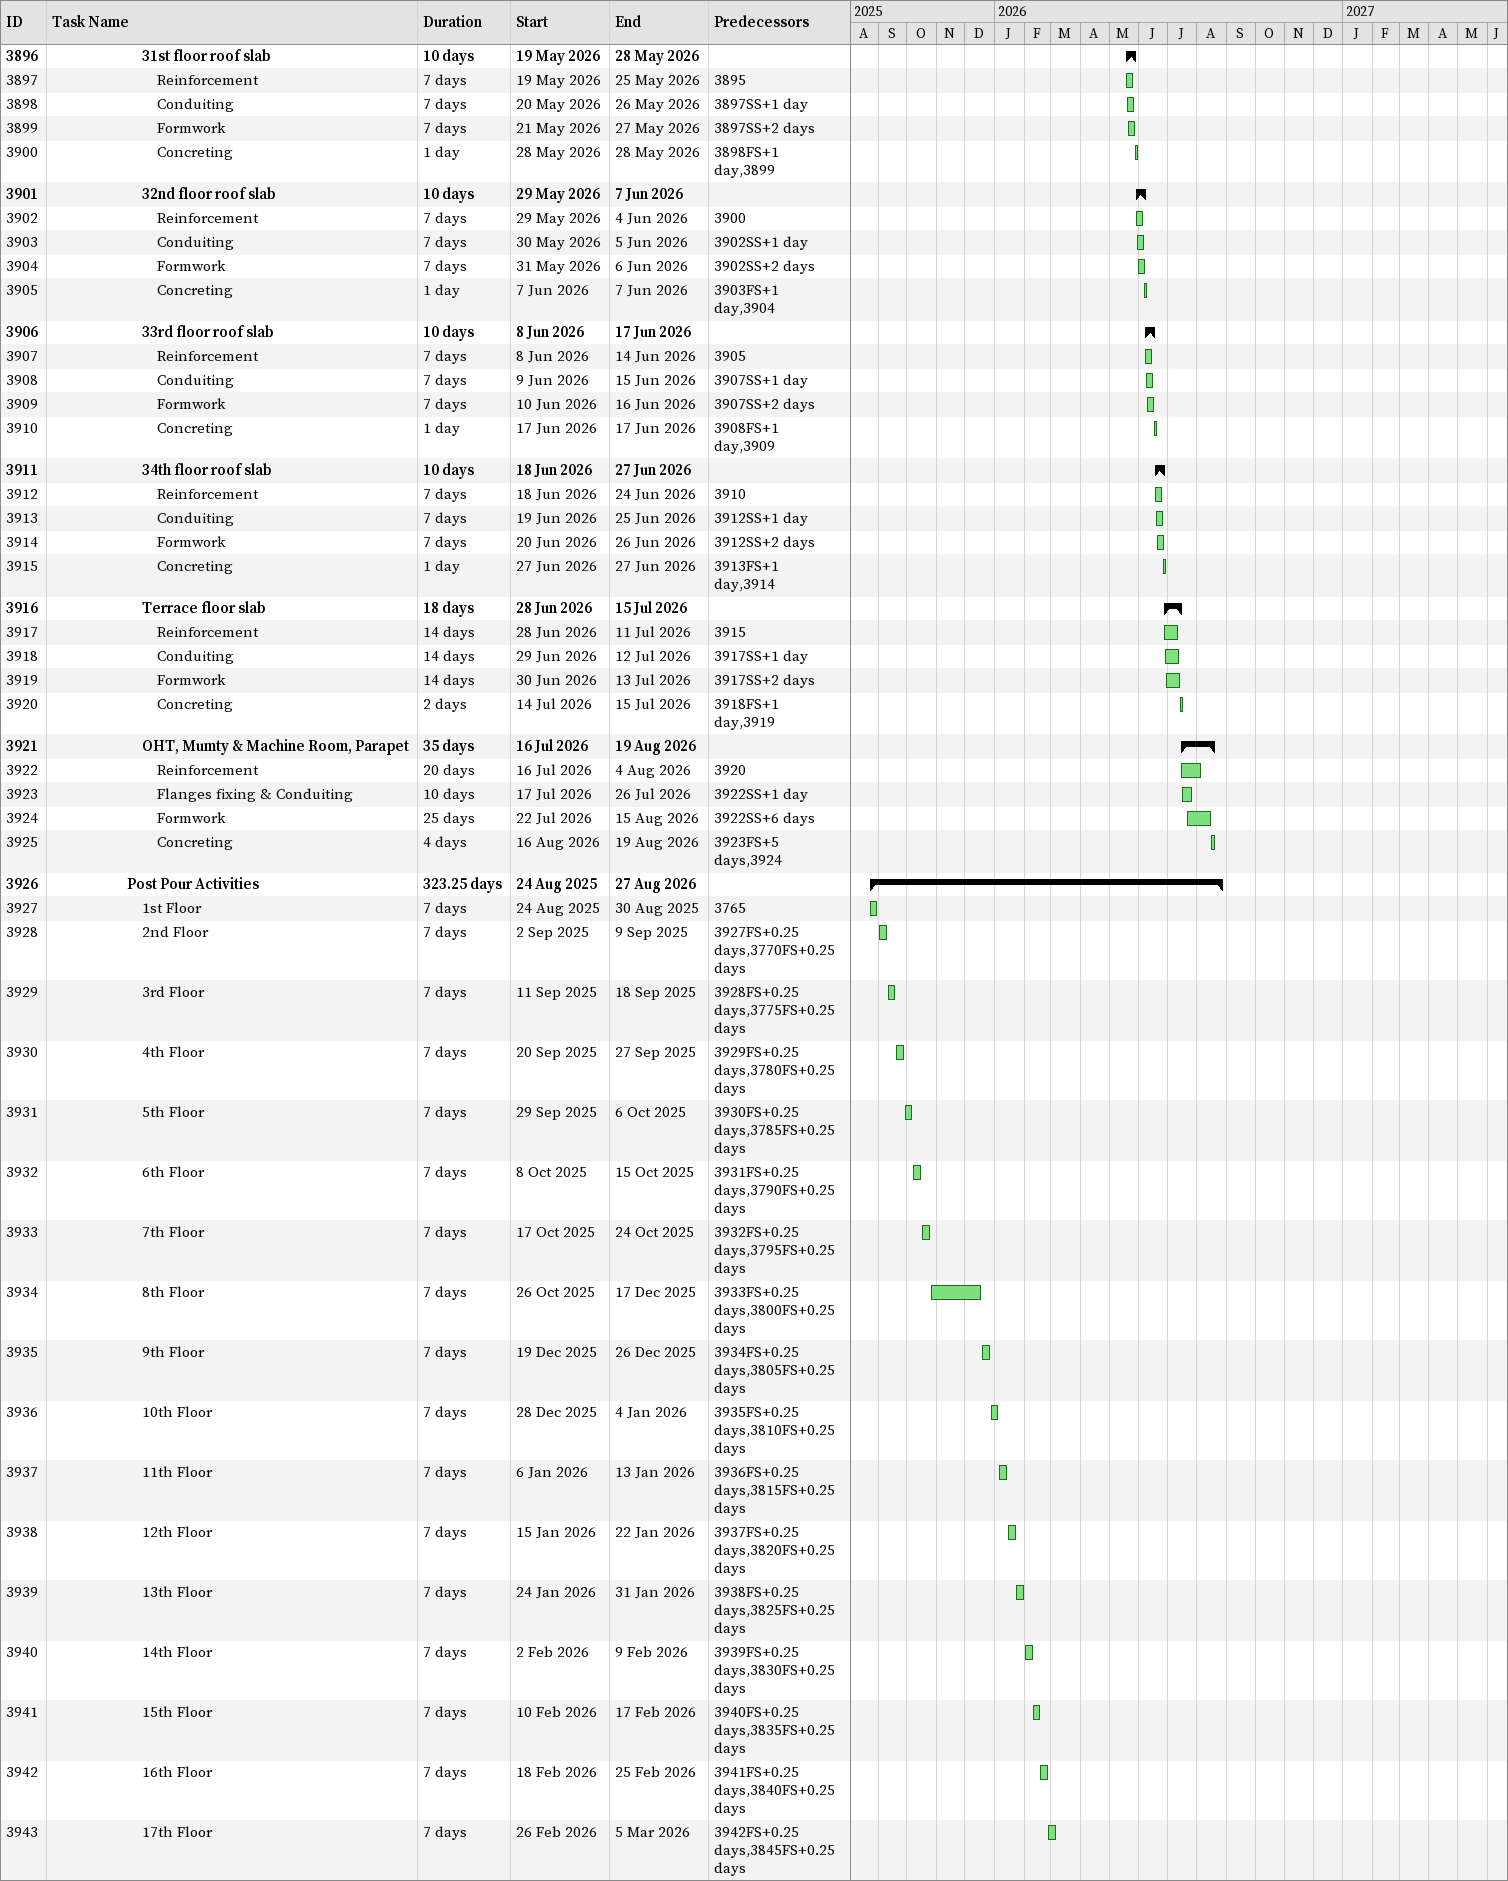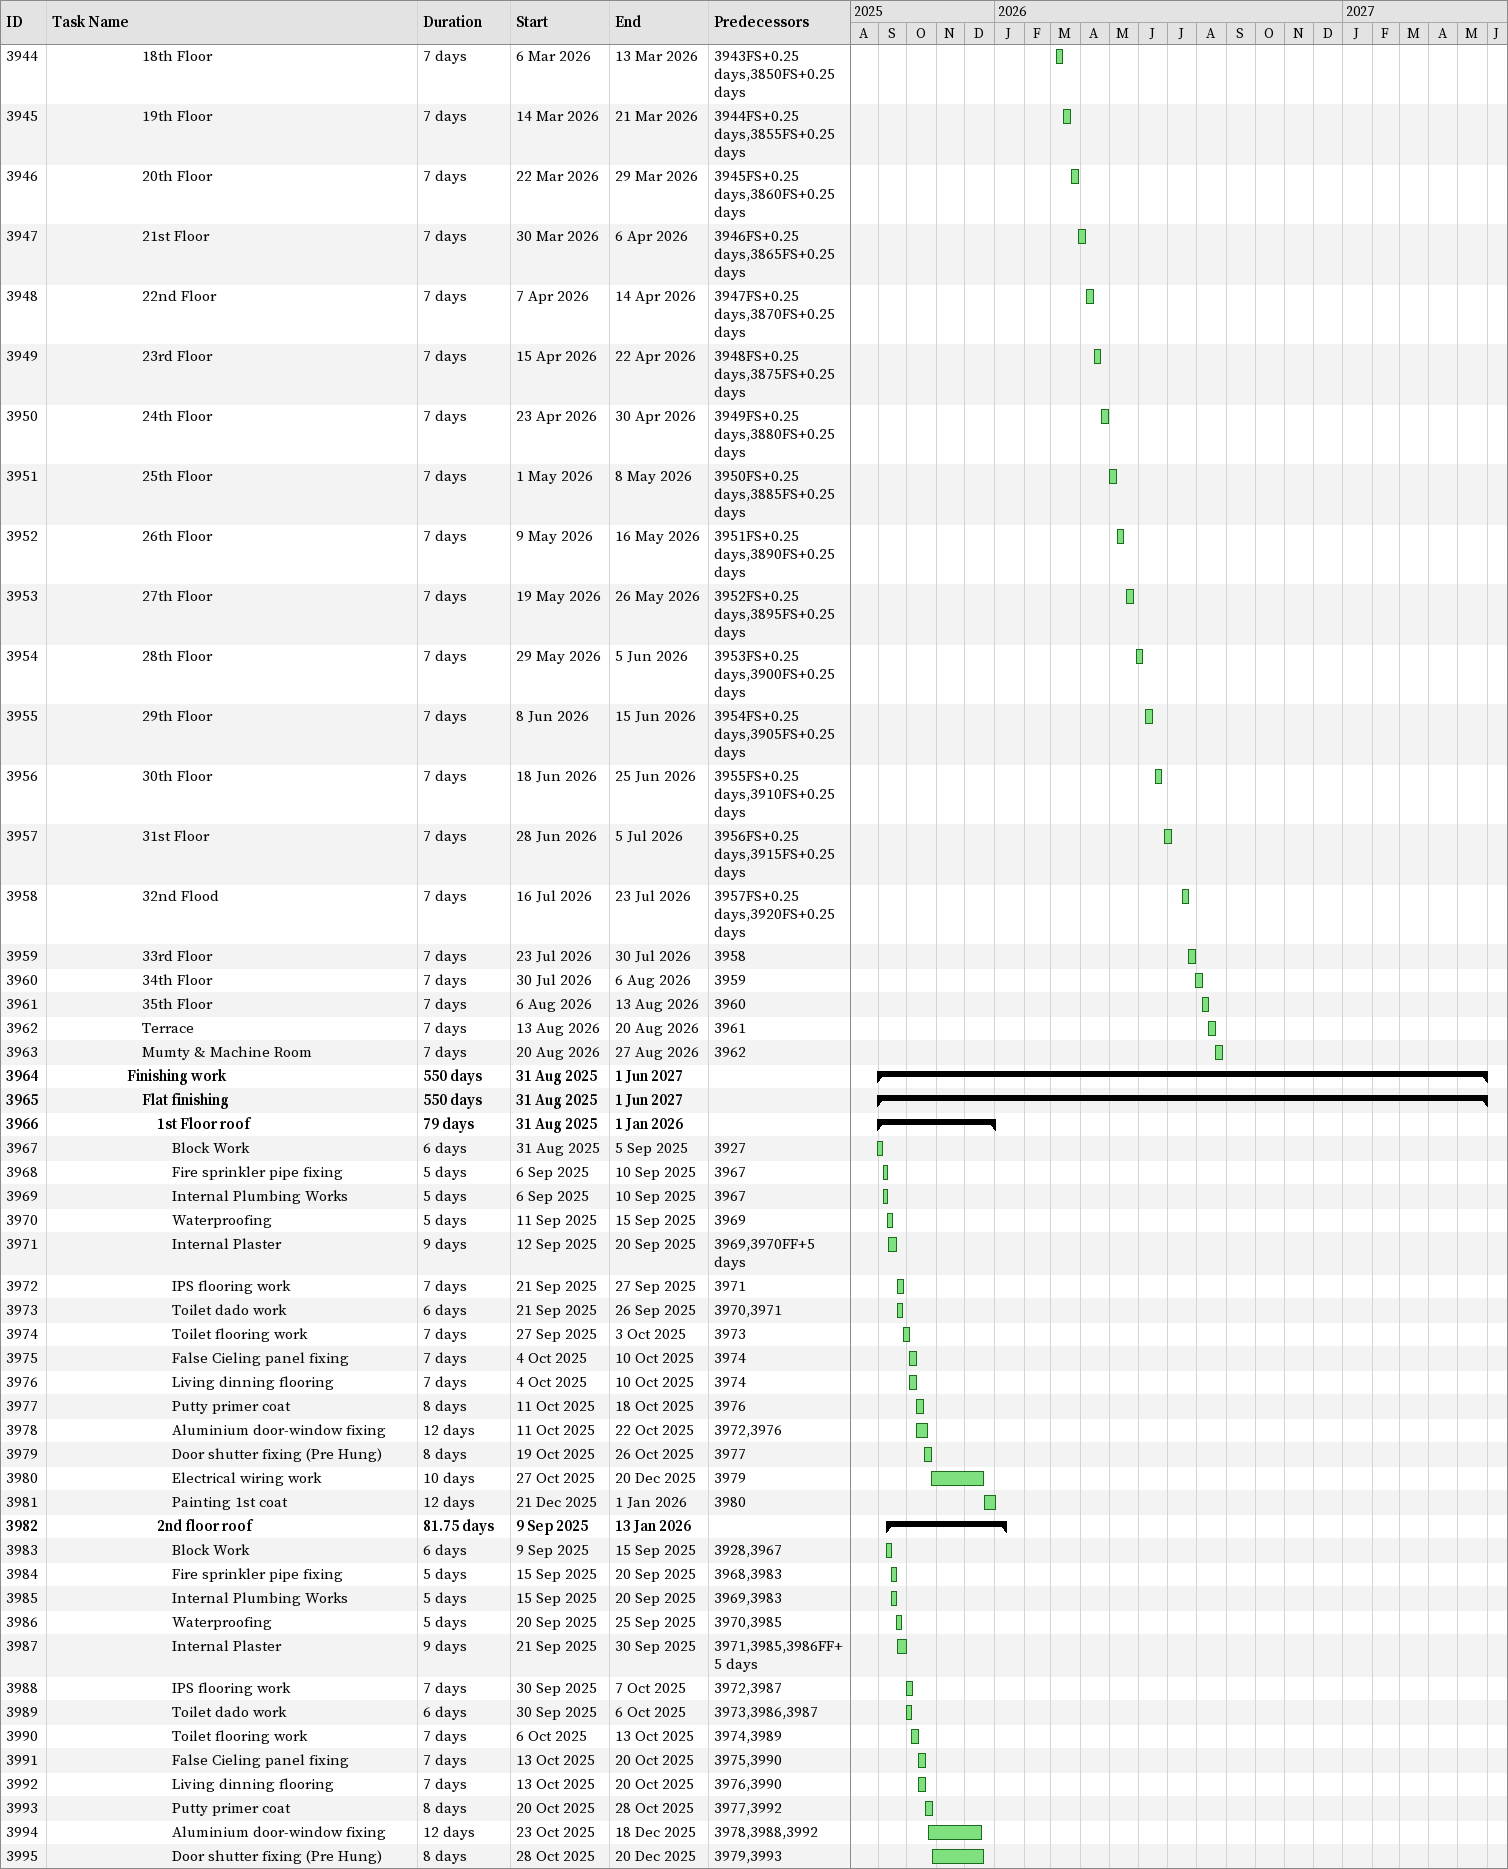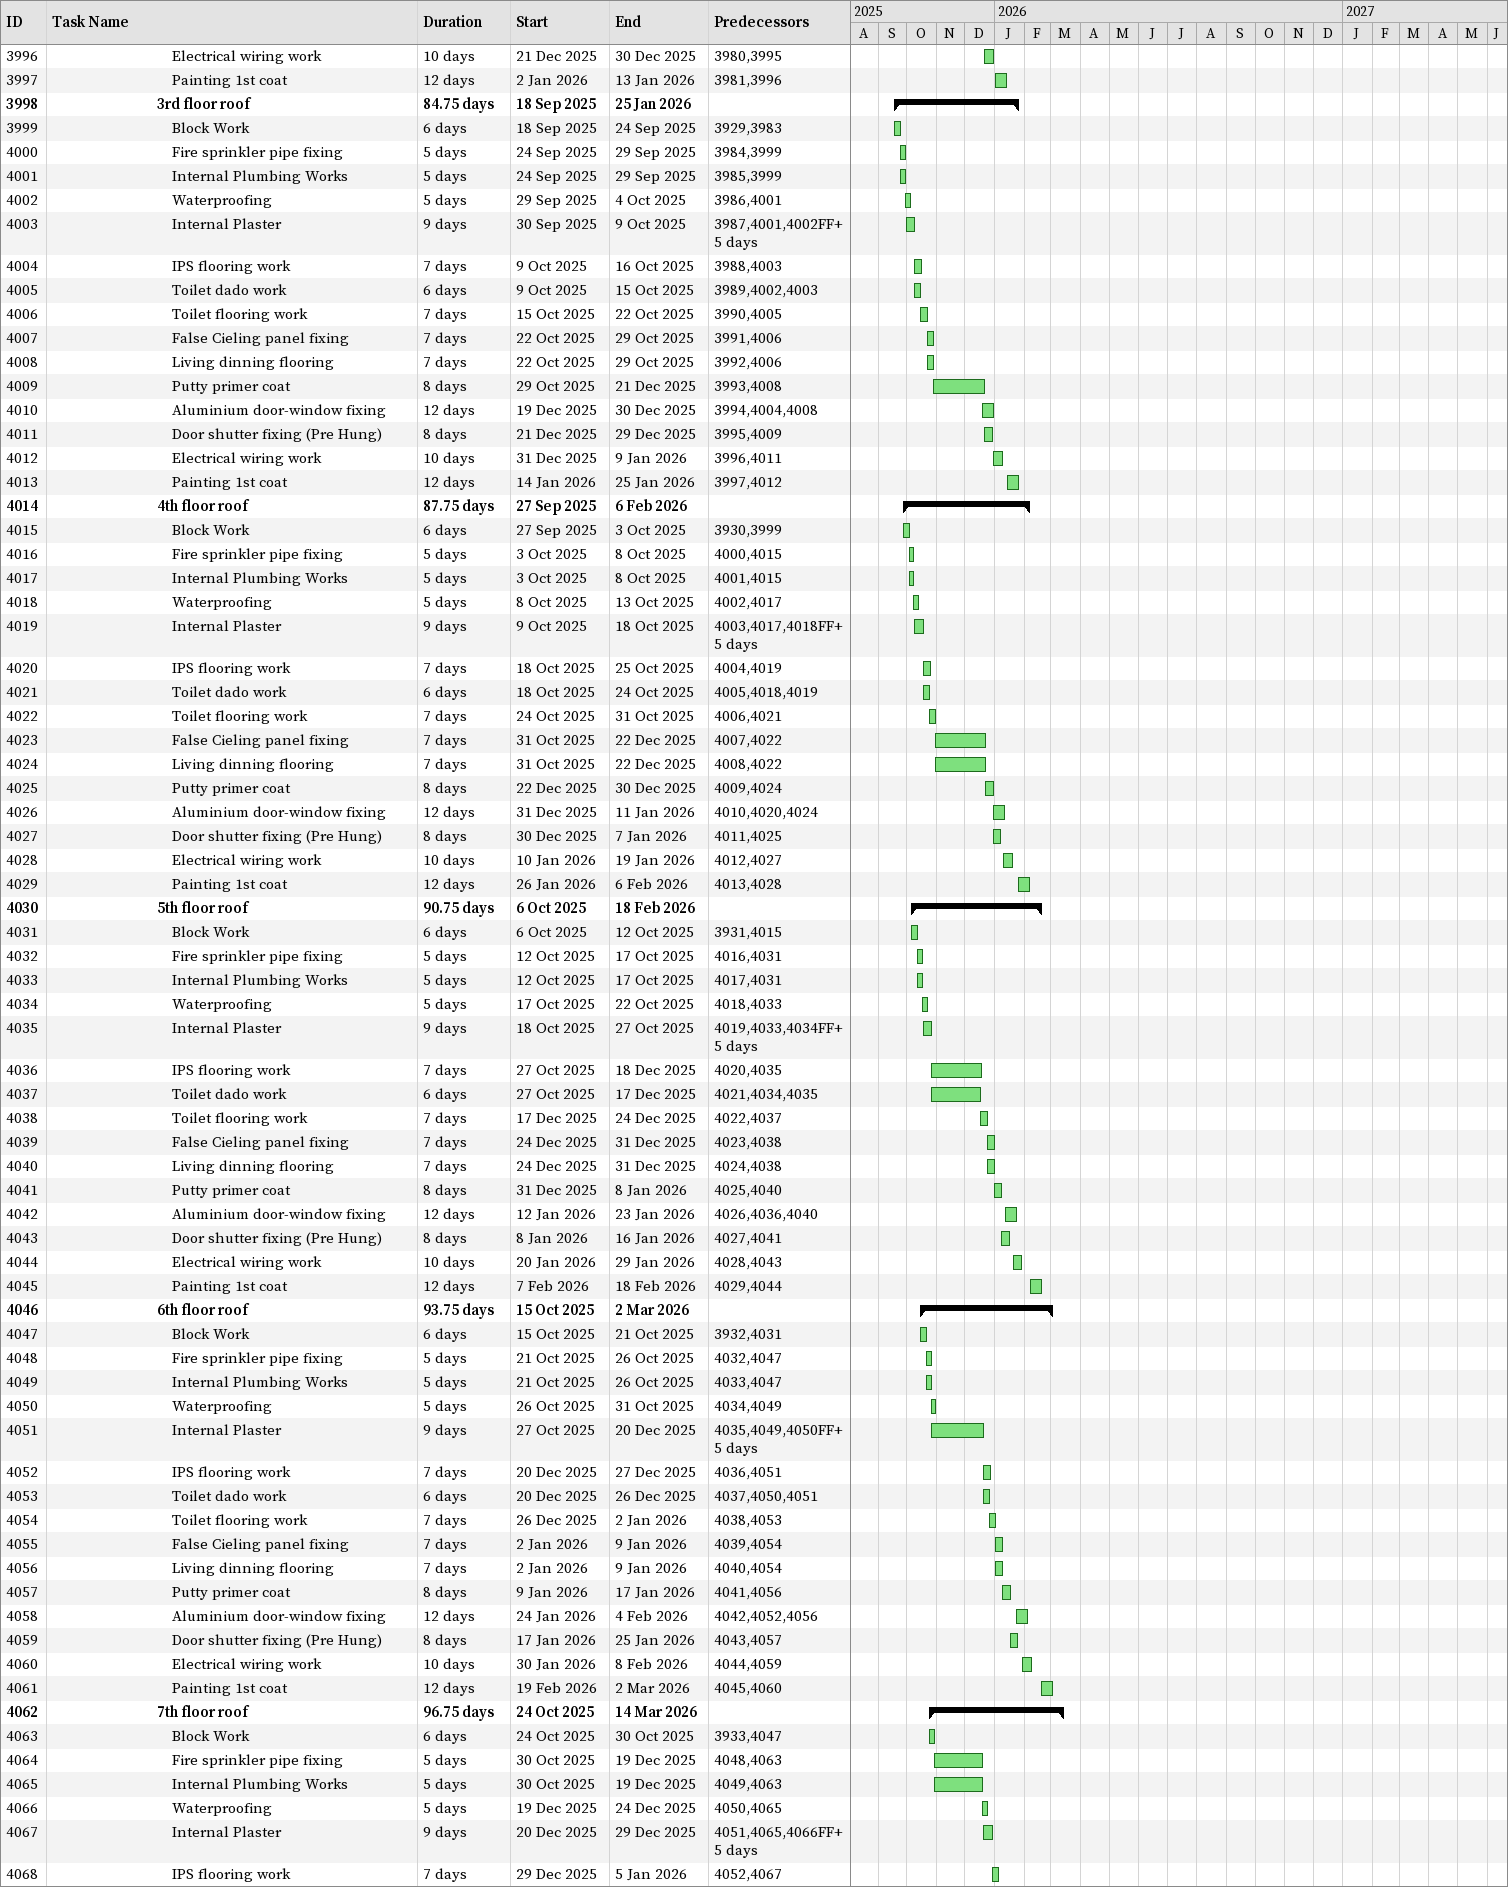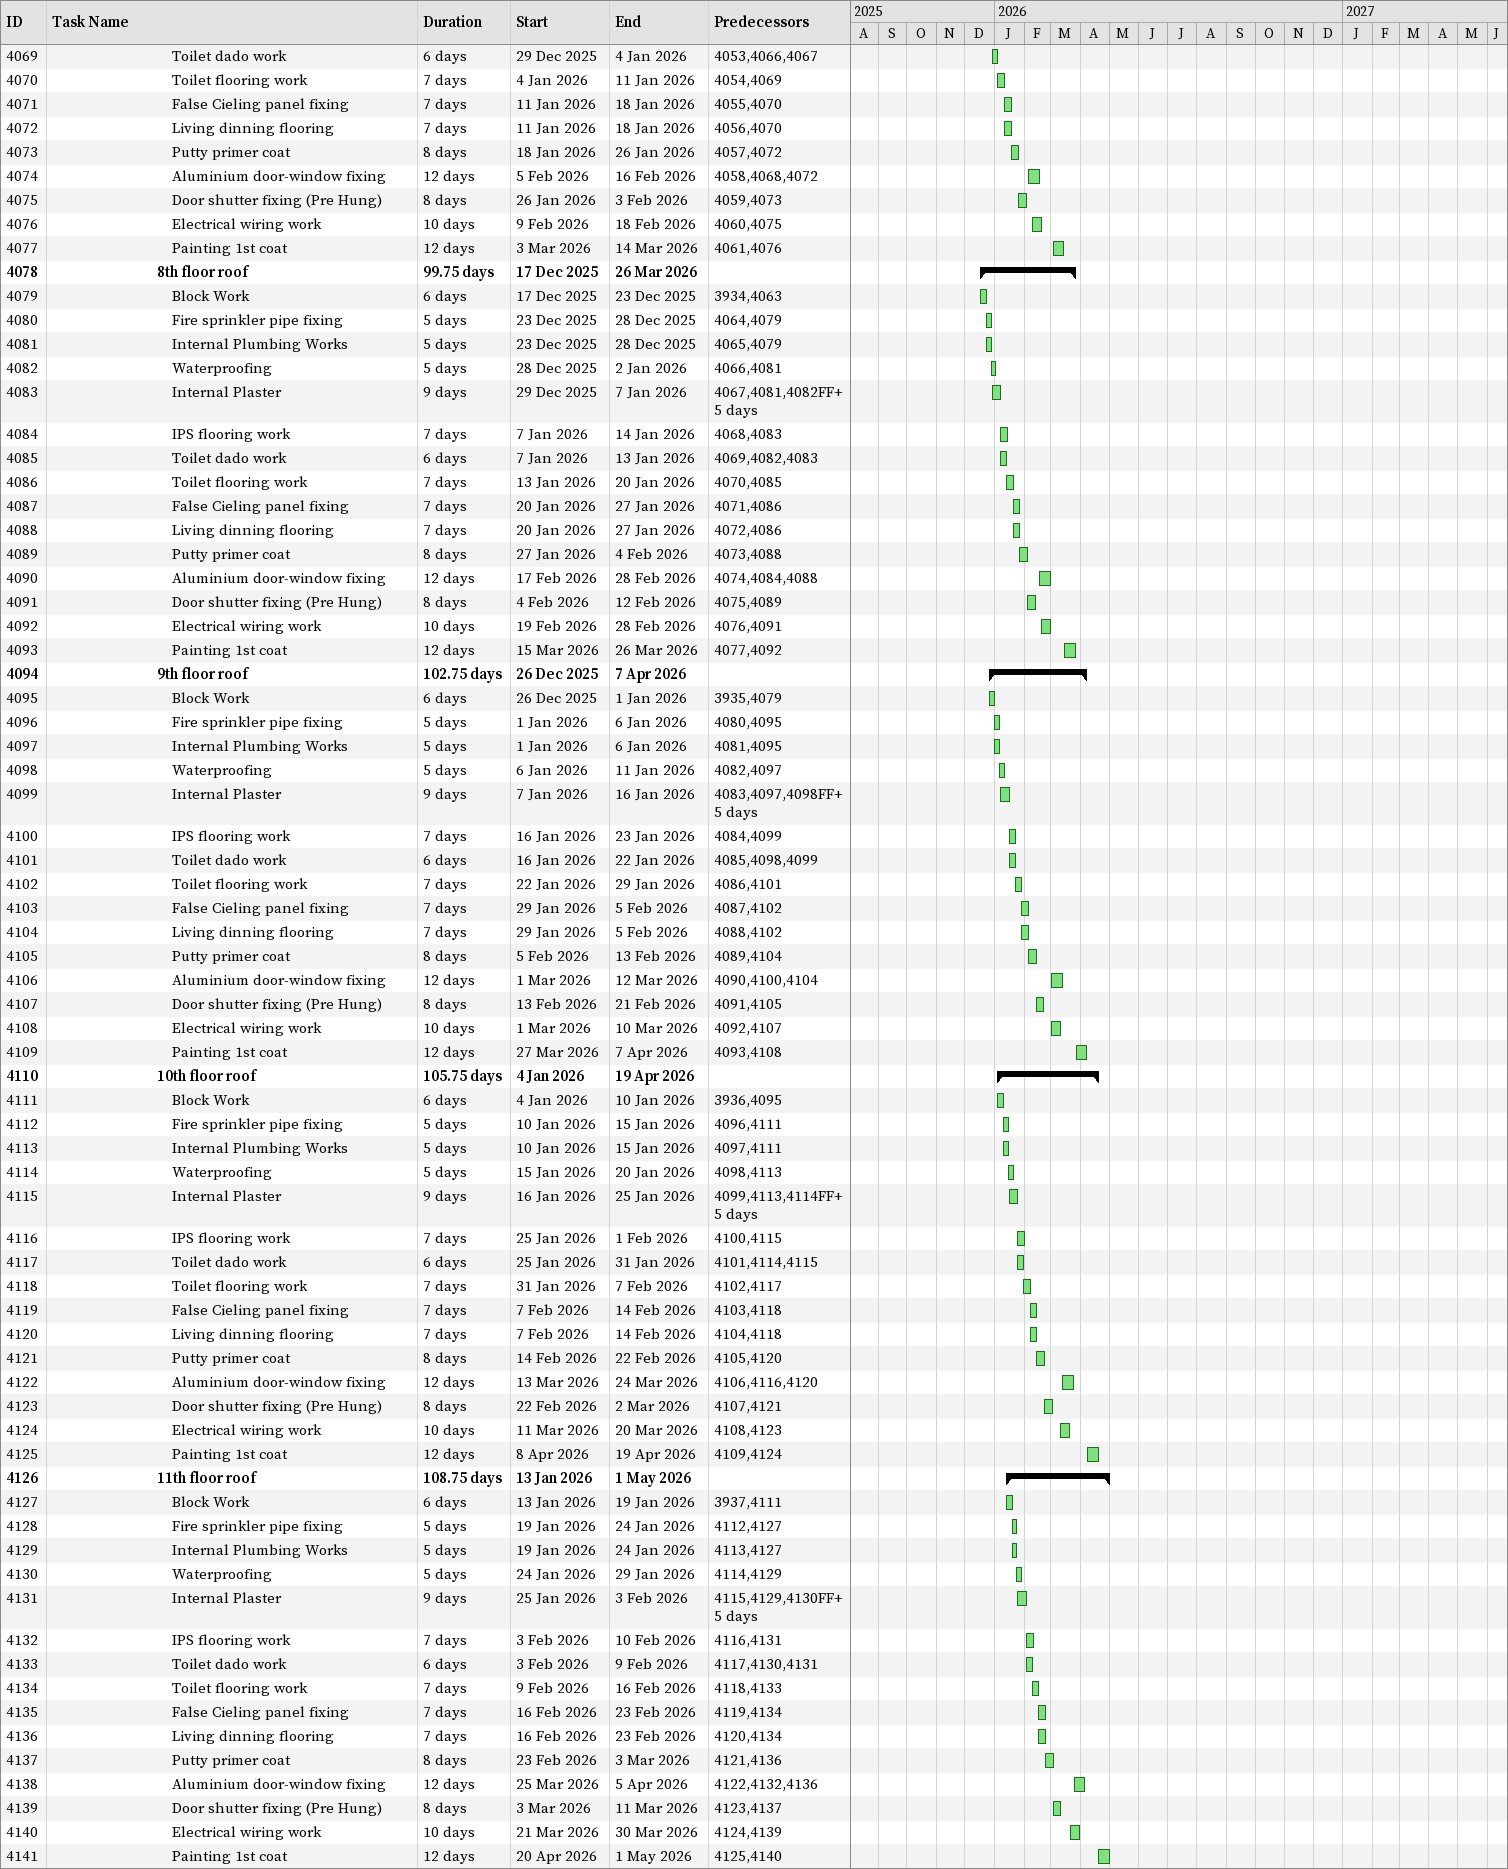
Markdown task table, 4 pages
| ID | Level | Task | Duration | Start | Finish | Predecessors |
|---|---|---|---|---|---|---|
| 3896 | 7 | **31st floor roof slab** | 10d | 2026-05-19 | 2026-05-28 |  |
| 3897 | 8 | Reinforcement | 7d | 2026-05-19 | 2026-05-25 | 3895 |
| 3898 | 8 | Conduiting | 7d | 2026-05-20 | 2026-05-26 | 3897SS+1d |
| 3899 | 8 | Formwork | 7d | 2026-05-21 | 2026-05-27 | 3897SS+2d |
| 3900 | 8 | Concreting | 1d | 2026-05-28 | 2026-05-28 | 3898FS+1d, 3899 |
| 3901 | 7 | **32nd floor roof slab** | 10d | 2026-05-29 | 2026-06-07 |  |
| 3902 | 8 | Reinforcement | 7d | 2026-05-29 | 2026-06-04 | 3900 |
| 3903 | 8 | Conduiting | 7d | 2026-05-30 | 2026-06-05 | 3902SS+1d |
| 3904 | 8 | Formwork | 7d | 2026-05-31 | 2026-06-06 | 3902SS+2d |
| 3905 | 8 | Concreting | 1d | 2026-06-07 | 2026-06-07 | 3903FS+1d, 3904 |
| 3906 | 7 | **33rd floor roof slab** | 10d | 2026-06-08 | 2026-06-17 |  |
| 3907 | 8 | Reinforcement | 7d | 2026-06-08 | 2026-06-14 | 3905 |
| 3908 | 8 | Conduiting | 7d | 2026-06-09 | 2026-06-15 | 3907SS+1d |
| 3909 | 8 | Formwork | 7d | 2026-06-10 | 2026-06-16 | 3907SS+2d |
| 3910 | 8 | Concreting | 1d | 2026-06-17 | 2026-06-17 | 3908FS+1d, 3909 |
| 3911 | 7 | **34th floor roof slab** | 10d | 2026-06-18 | 2026-06-27 |  |
| 3912 | 8 | Reinforcement | 7d | 2026-06-18 | 2026-06-24 | 3910 |
| 3913 | 8 | Conduiting | 7d | 2026-06-19 | 2026-06-25 | 3912SS+1d |
| 3914 | 8 | Formwork | 7d | 2026-06-20 | 2026-06-26 | 3912SS+2d |
| 3915 | 8 | Concreting | 1d | 2026-06-27 | 2026-06-27 | 3913FS+1d, 3914 |
| 3916 | 7 | **Terrace floor slab** | 18d | 2026-06-28 | 2026-07-15 |  |
| 3917 | 8 | Reinforcement | 14d | 2026-06-28 | 2026-07-11 | 3915 |
| 3918 | 8 | Conduiting | 14d | 2026-06-29 | 2026-07-12 | 3917SS+1d |
| 3919 | 8 | Formwork | 14d | 2026-06-30 | 2026-07-13 | 3917SS+2d |
| 3920 | 8 | Concreting | 2d | 2026-07-14 | 2026-07-15 | 3918FS+1d, 3919 |
| 3921 | 7 | **OHT, Mumty & Machine Room, Parapet** | 35d | 2026-07-16 | 2026-08-19 |  |
| 3922 | 8 | Reinforcement | 20d | 2026-07-16 | 2026-08-04 | 3920 |
| 3923 | 8 | Flanges fixing & Conduiting | 10d | 2026-07-17 | 2026-07-26 | 3922SS+1d |
| 3924 | 8 | Formwork | 25d | 2026-07-22 | 2026-08-15 | 3922SS+6d |
| 3925 | 8 | Concreting | 4d | 2026-08-16 | 2026-08-19 | 3923FS+5d, 3924 |
| 3926 | 6 | **Post Pour Activities** | 323.25d | 2025-08-24 | 2026-08-27 |  |
| 3927 | 7 | 1st Floor | 7d | 2025-08-24 | 2025-08-30 | 3765 |
| 3928 | 7 | 2nd Floor | 7d | 2025-09-02 | 2025-09-09 | 3927FS+0.25d, 3770FS+0.25d |
| 3929 | 7 | 3rd Floor | 7d | 2025-09-11 | 2025-09-18 | 3928FS+0.25d, 3775FS+0.25d |
| 3930 | 7 | 4th Floor | 7d | 2025-09-20 | 2025-09-27 | 3929FS+0.25d, 3780FS+0.25d |
| 3931 | 7 | 5th Floor | 7d | 2025-09-29 | 2025-10-06 | 3930FS+0.25d, 3785FS+0.25d |
| 3932 | 7 | 6th Floor | 7d | 2025-10-08 | 2025-10-15 | 3931FS+0.25d, 3790FS+0.25d |
| 3933 | 7 | 7th Floor | 7d | 2025-10-17 | 2025-10-24 | 3932FS+0.25d, 3795FS+0.25d |
| 3934 | 7 | 8th Floor | 7d | 2025-10-26 | 2025-12-17 | 3933FS+0.25d, 3800FS+0.25d |
| 3935 | 7 | 9th Floor | 7d | 2025-12-19 | 2025-12-26 | 3934FS+0.25d, 3805FS+0.25d |
| 3936 | 7 | 10th Floor | 7d | 2025-12-28 | 2026-01-04 | 3935FS+0.25d, 3810FS+0.25d |
| 3937 | 7 | 11th Floor | 7d | 2026-01-06 | 2026-01-13 | 3936FS+0.25d, 3815FS+0.25d |
| 3938 | 7 | 12th Floor | 7d | 2026-01-15 | 2026-01-22 | 3937FS+0.25d, 3820FS+0.25d |
| 3939 | 7 | 13th Floor | 7d | 2026-01-24 | 2026-01-31 | 3938FS+0.25d, 3825FS+0.25d |
| 3940 | 7 | 14th Floor | 7d | 2026-02-02 | 2026-02-09 | 3939FS+0.25d, 3830FS+0.25d |
| 3941 | 7 | 15th Floor | 7d | 2026-02-10 | 2026-02-17 | 3940FS+0.25d, 3835FS+0.25d |
| 3942 | 7 | 16th Floor | 7d | 2026-02-18 | 2026-02-25 | 3941FS+0.25d, 3840FS+0.25d |
| 3943 | 7 | 17th Floor | 7d | 2026-02-26 | 2026-03-05 | 3942FS+0.25d, 3845FS+0.25d |
| 3944 | 7 | 18th Floor | 7d | 2026-03-06 | 2026-03-13 | 3943FS+0.25d, 3850FS+0.25d |
| 3945 | 7 | 19th Floor | 7d | 2026-03-14 | 2026-03-21 | 3944FS+0.25d, 3855FS+0.25d |
| 3946 | 7 | 20th Floor | 7d | 2026-03-22 | 2026-03-29 | 3945FS+0.25d, 3860FS+0.25d |
| 3947 | 7 | 21st Floor | 7d | 2026-03-30 | 2026-04-06 | 3946FS+0.25d, 3865FS+0.25d |
| 3948 | 7 | 22nd Floor | 7d | 2026-04-07 | 2026-04-14 | 3947FS+0.25d, 3870FS+0.25d |
| 3949 | 7 | 23rd Floor | 7d | 2026-04-15 | 2026-04-22 | 3948FS+0.25d, 3875FS+0.25d |
| 3950 | 7 | 24th Floor | 7d | 2026-04-23 | 2026-04-30 | 3949FS+0.25d, 3880FS+0.25d |
| 3951 | 7 | 25th Floor | 7d | 2026-05-01 | 2026-05-08 | 3950FS+0.25d, 3885FS+0.25d |
| 3952 | 7 | 26th Floor | 7d | 2026-05-09 | 2026-05-16 | 3951FS+0.25d, 3890FS+0.25d |
| 3953 | 7 | 27th Floor | 7d | 2026-05-19 | 2026-05-26 | 3952FS+0.25d, 3895FS+0.25d |
| 3954 | 7 | 28th Floor | 7d | 2026-05-29 | 2026-06-05 | 3953FS+0.25d, 3900FS+0.25d |
| 3955 | 7 | 29th Floor | 7d | 2026-06-08 | 2026-06-15 | 3954FS+0.25d, 3905FS+0.25d |
| 3956 | 7 | 30th Floor | 7d | 2026-06-18 | 2026-06-25 | 3955FS+0.25d, 3910FS+0.25d |
| 3957 | 7 | 31st Floor | 7d | 2026-06-28 | 2026-07-05 | 3956FS+0.25d, 3915FS+0.25d |
| 3958 | 7 | 32nd Flood | 7d | 2026-07-16 | 2026-07-23 | 3957FS+0.25d, 3920FS+0.25d |
| 3959 | 7 | 33rd Floor | 7d | 2026-07-23 | 2026-07-30 | 3958 |
| 3960 | 7 | 34th Floor | 7d | 2026-07-30 | 2026-08-06 | 3959 |
| 3961 | 7 | 35th Floor | 7d | 2026-08-06 | 2026-08-13 | 3960 |
| 3962 | 7 | Terrace | 7d | 2026-08-13 | 2026-08-20 | 3961 |
| 3963 | 7 | Mumty & Machine Room | 7d | 2026-08-20 | 2026-08-27 | 3962 |
| 3964 | 6 | **Finishing work** | 550d | 2025-08-31 | 2027-06-01 |  |
| 3965 | 7 | **Flat finishing** | 550d | 2025-08-31 | 2027-06-01 |  |
| 3966 | 8 | **1st Floor roof** | 79d | 2025-08-31 | 2026-01-01 |  |
| 3967 | 9 | Block Work | 6d | 2025-08-31 | 2025-09-05 | 3927 |
| 3968 | 9 | Fire sprinkler pipe fixing | 5d | 2025-09-06 | 2025-09-10 | 3967 |
| 3969 | 9 | Internal Plumbing Works | 5d | 2025-09-06 | 2025-09-10 | 3967 |
| 3970 | 9 | Waterproofing | 5d | 2025-09-11 | 2025-09-15 | 3969 |
| 3971 | 9 | Internal Plaster | 9d | 2025-09-12 | 2025-09-20 | 3969, 3970FF+5d |
| 3972 | 9 | IPS flooring work | 7d | 2025-09-21 | 2025-09-27 | 3971 |
| 3973 | 9 | Toilet dado work | 6d | 2025-09-21 | 2025-09-26 | 3970, 3971 |
| 3974 | 9 | Toilet flooring work | 7d | 2025-09-27 | 2025-10-03 | 3973 |
| 3975 | 9 | False Cieling panel fixing | 7d | 2025-10-04 | 2025-10-10 | 3974 |
| 3976 | 9 | Living dinning flooring | 7d | 2025-10-04 | 2025-10-10 | 3974 |
| 3977 | 9 | Putty primer coat | 8d | 2025-10-11 | 2025-10-18 | 3976 |
| 3978 | 9 | Aluminium door-window fixing | 12d | 2025-10-11 | 2025-10-22 | 3972, 3976 |
| 3979 | 9 | Door shutter fixing (Pre Hung) | 8d | 2025-10-19 | 2025-10-26 | 3977 |
| 3980 | 9 | Electrical wiring work | 10d | 2025-10-27 | 2025-12-20 | 3979 |
| 3981 | 9 | Painting 1st coat | 12d | 2025-12-21 | 2026-01-01 | 3980 |
| 3982 | 8 | **2nd floor roof** | 81.75d | 2025-09-09 | 2026-01-13 |  |
| 3983 | 9 | Block Work | 6d | 2025-09-09 | 2025-09-15 | 3928, 3967 |
| 3984 | 9 | Fire sprinkler pipe fixing | 5d | 2025-09-15 | 2025-09-20 | 3968, 3983 |
| 3985 | 9 | Internal Plumbing Works | 5d | 2025-09-15 | 2025-09-20 | 3969, 3983 |
| 3986 | 9 | Waterproofing | 5d | 2025-09-20 | 2025-09-25 | 3970, 3985 |
| 3987 | 9 | Internal Plaster | 9d | 2025-09-21 | 2025-09-30 | 3971, 3985, 3986FF+5d |
| 3988 | 9 | IPS flooring work | 7d | 2025-09-30 | 2025-10-07 | 3972, 3987 |
| 3989 | 9 | Toilet dado work | 6d | 2025-09-30 | 2025-10-06 | 3973, 3986, 3987 |
| 3990 | 9 | Toilet flooring work | 7d | 2025-10-06 | 2025-10-13 | 3974, 3989 |
| 3991 | 9 | False Cieling panel fixing | 7d | 2025-10-13 | 2025-10-20 | 3975, 3990 |
| 3992 | 9 | Living dinning flooring | 7d | 2025-10-13 | 2025-10-20 | 3976, 3990 |
| 3993 | 9 | Putty primer coat | 8d | 2025-10-20 | 2025-10-28 | 3977, 3992 |
| 3994 | 9 | Aluminium door-window fixing | 12d | 2025-10-23 | 2025-12-18 | 3978, 3988, 3992 |
| 3995 | 9 | Door shutter fixing (Pre Hung) | 8d | 2025-10-28 | 2025-12-20 | 3979, 3993 |
| 3996 | 9 | Electrical wiring work | 10d | 2025-12-21 | 2025-12-30 | 3980, 3995 |
| 3997 | 9 | Painting 1st coat | 12d | 2026-01-02 | 2026-01-13 | 3981, 3996 |
| 3998 | 8 | **3rd floor roof** | 84.75d | 2025-09-18 | 2026-01-25 |  |
| 3999 | 9 | Block Work | 6d | 2025-09-18 | 2025-09-24 | 3929, 3983 |
| 4000 | 9 | Fire sprinkler pipe fixing | 5d | 2025-09-24 | 2025-09-29 | 3984, 3999 |
| 4001 | 9 | Internal Plumbing Works | 5d | 2025-09-24 | 2025-09-29 | 3985, 3999 |
| 4002 | 9 | Waterproofing | 5d | 2025-09-29 | 2025-10-04 | 3986, 4001 |
| 4003 | 9 | Internal Plaster | 9d | 2025-09-30 | 2025-10-09 | 3987, 4001, 4002FF+5d |
| 4004 | 9 | IPS flooring work | 7d | 2025-10-09 | 2025-10-16 | 3988, 4003 |
| 4005 | 9 | Toilet dado work | 6d | 2025-10-09 | 2025-10-15 | 3989, 4002, 4003 |
| 4006 | 9 | Toilet flooring work | 7d | 2025-10-15 | 2025-10-22 | 3990, 4005 |
| 4007 | 9 | False Cieling panel fixing | 7d | 2025-10-22 | 2025-10-29 | 3991, 4006 |
| 4008 | 9 | Living dinning flooring | 7d | 2025-10-22 | 2025-10-29 | 3992, 4006 |
| 4009 | 9 | Putty primer coat | 8d | 2025-10-29 | 2025-12-21 | 3993, 4008 |
| 4010 | 9 | Aluminium door-window fixing | 12d | 2025-12-19 | 2025-12-30 | 3994, 4004, 4008 |
| 4011 | 9 | Door shutter fixing (Pre Hung) | 8d | 2025-12-21 | 2025-12-29 | 3995, 4009 |
| 4012 | 9 | Electrical wiring work | 10d | 2025-12-31 | 2026-01-09 | 3996, 4011 |
| 4013 | 9 | Painting 1st coat | 12d | 2026-01-14 | 2026-01-25 | 3997, 4012 |
| 4014 | 8 | **4th floor roof** | 87.75d | 2025-09-27 | 2026-02-06 |  |
| 4015 | 9 | Block Work | 6d | 2025-09-27 | 2025-10-03 | 3930, 3999 |
| 4016 | 9 | Fire sprinkler pipe fixing | 5d | 2025-10-03 | 2025-10-08 | 4000, 4015 |
| 4017 | 9 | Internal Plumbing Works | 5d | 2025-10-03 | 2025-10-08 | 4001, 4015 |
| 4018 | 9 | Waterproofing | 5d | 2025-10-08 | 2025-10-13 | 4002, 4017 |
| 4019 | 9 | Internal Plaster | 9d | 2025-10-09 | 2025-10-18 | 4003, 4017, 4018FF+5d |
| 4020 | 9 | IPS flooring work | 7d | 2025-10-18 | 2025-10-25 | 4004, 4019 |
| 4021 | 9 | Toilet dado work | 6d | 2025-10-18 | 2025-10-24 | 4005, 4018, 4019 |
| 4022 | 9 | Toilet flooring work | 7d | 2025-10-24 | 2025-10-31 | 4006, 4021 |
| 4023 | 9 | False Cieling panel fixing | 7d | 2025-10-31 | 2025-12-22 | 4007, 4022 |
| 4024 | 9 | Living dinning flooring | 7d | 2025-10-31 | 2025-12-22 | 4008, 4022 |
| 4025 | 9 | Putty primer coat | 8d | 2025-12-22 | 2025-12-30 | 4009, 4024 |
| 4026 | 9 | Aluminium door-window fixing | 12d | 2025-12-31 | 2026-01-11 | 4010, 4020, 4024 |
| 4027 | 9 | Door shutter fixing (Pre Hung) | 8d | 2025-12-30 | 2026-01-07 | 4011, 4025 |
| 4028 | 9 | Electrical wiring work | 10d | 2026-01-10 | 2026-01-19 | 4012, 4027 |
| 4029 | 9 | Painting 1st coat | 12d | 2026-01-26 | 2026-02-06 | 4013, 4028 |
| 4030 | 8 | **5th floor roof** | 90.75d | 2025-10-06 | 2026-02-18 |  |
| 4031 | 9 | Block Work | 6d | 2025-10-06 | 2025-10-12 | 3931, 4015 |
| 4032 | 9 | Fire sprinkler pipe fixing | 5d | 2025-10-12 | 2025-10-17 | 4016, 4031 |
| 4033 | 9 | Internal Plumbing Works | 5d | 2025-10-12 | 2025-10-17 | 4017, 4031 |
| 4034 | 9 | Waterproofing | 5d | 2025-10-17 | 2025-10-22 | 4018, 4033 |
| 4035 | 9 | Internal Plaster | 9d | 2025-10-18 | 2025-10-27 | 4019, 4033, 4034FF+5d |
| 4036 | 9 | IPS flooring work | 7d | 2025-10-27 | 2025-12-18 | 4020, 4035 |
| 4037 | 9 | Toilet dado work | 6d | 2025-10-27 | 2025-12-17 | 4021, 4034, 4035 |
| 4038 | 9 | Toilet flooring work | 7d | 2025-12-17 | 2025-12-24 | 4022, 4037 |
| 4039 | 9 | False Cieling panel fixing | 7d | 2025-12-24 | 2025-12-31 | 4023, 4038 |
| 4040 | 9 | Living dinning flooring | 7d | 2025-12-24 | 2025-12-31 | 4024, 4038 |
| 4041 | 9 | Putty primer coat | 8d | 2025-12-31 | 2026-01-08 | 4025, 4040 |
| 4042 | 9 | Aluminium door-window fixing | 12d | 2026-01-12 | 2026-01-23 | 4026, 4036, 4040 |
| 4043 | 9 | Door shutter fixing (Pre Hung) | 8d | 2026-01-08 | 2026-01-16 | 4027, 4041 |
| 4044 | 9 | Electrical wiring work | 10d | 2026-01-20 | 2026-01-29 | 4028, 4043 |
| 4045 | 9 | Painting 1st coat | 12d | 2026-02-07 | 2026-02-18 | 4029, 4044 |
| 4046 | 8 | **6th floor roof** | 93.75d | 2025-10-15 | 2026-03-02 |  |
| 4047 | 9 | Block Work | 6d | 2025-10-15 | 2025-10-21 | 3932, 4031 |
| 4048 | 9 | Fire sprinkler pipe fixing | 5d | 2025-10-21 | 2025-10-26 | 4032, 4047 |
| 4049 | 9 | Internal Plumbing Works | 5d | 2025-10-21 | 2025-10-26 | 4033, 4047 |
| 4050 | 9 | Waterproofing | 5d | 2025-10-26 | 2025-10-31 | 4034, 4049 |
| 4051 | 9 | Internal Plaster | 9d | 2025-10-27 | 2025-12-20 | 4035, 4049, 4050FF+5d |
| 4052 | 9 | IPS flooring work | 7d | 2025-12-20 | 2025-12-27 | 4036, 4051 |
| 4053 | 9 | Toilet dado work | 6d | 2025-12-20 | 2025-12-26 | 4037, 4050, 4051 |
| 4054 | 9 | Toilet flooring work | 7d | 2025-12-26 | 2026-01-02 | 4038, 4053 |
| 4055 | 9 | False Cieling panel fixing | 7d | 2026-01-02 | 2026-01-09 | 4039, 4054 |
| 4056 | 9 | Living dinning flooring | 7d | 2026-01-02 | 2026-01-09 | 4040, 4054 |
| 4057 | 9 | Putty primer coat | 8d | 2026-01-09 | 2026-01-17 | 4041, 4056 |
| 4058 | 9 | Aluminium door-window fixing | 12d | 2026-01-24 | 2026-02-04 | 4042, 4052, 4056 |
| 4059 | 9 | Door shutter fixing (Pre Hung) | 8d | 2026-01-17 | 2026-01-25 | 4043, 4057 |
| 4060 | 9 | Electrical wiring work | 10d | 2026-01-30 | 2026-02-08 | 4044, 4059 |
| 4061 | 9 | Painting 1st coat | 12d | 2026-02-19 | 2026-03-02 | 4045, 4060 |
| 4062 | 8 | **7th floor roof** | 96.75d | 2025-10-24 | 2026-03-14 |  |
| 4063 | 9 | Block Work | 6d | 2025-10-24 | 2025-10-30 | 3933, 4047 |
| 4064 | 9 | Fire sprinkler pipe fixing | 5d | 2025-10-30 | 2025-12-19 | 4048, 4063 |
| 4065 | 9 | Internal Plumbing Works | 5d | 2025-10-30 | 2025-12-19 | 4049, 4063 |
| 4066 | 9 | Waterproofing | 5d | 2025-12-19 | 2025-12-24 | 4050, 4065 |
| 4067 | 9 | Internal Plaster | 9d | 2025-12-20 | 2025-12-29 | 4051, 4065, 4066FF+5d |
| 4068 | 9 | IPS flooring work | 7d | 2025-12-29 | 2026-01-05 | 4052, 4067 |
| 4069 | 9 | Toilet dado work | 6d | 2025-12-29 | 2026-01-04 | 4053, 4066, 4067 |
| 4070 | 9 | Toilet flooring work | 7d | 2026-01-04 | 2026-01-11 | 4054, 4069 |
| 4071 | 9 | False Cieling panel fixing | 7d | 2026-01-11 | 2026-01-18 | 4055, 4070 |
| 4072 | 9 | Living dinning flooring | 7d | 2026-01-11 | 2026-01-18 | 4056, 4070 |
| 4073 | 9 | Putty primer coat | 8d | 2026-01-18 | 2026-01-26 | 4057, 4072 |
| 4074 | 9 | Aluminium door-window fixing | 12d | 2026-02-05 | 2026-02-16 | 4058, 4068, 4072 |
| 4075 | 9 | Door shutter fixing (Pre Hung) | 8d | 2026-01-26 | 2026-02-03 | 4059, 4073 |
| 4076 | 9 | Electrical wiring work | 10d | 2026-02-09 | 2026-02-18 | 4060, 4075 |
| 4077 | 9 | Painting 1st coat | 12d | 2026-03-03 | 2026-03-14 | 4061, 4076 |
| 4078 | 8 | **8th floor roof** | 99.75d | 2025-12-17 | 2026-03-26 |  |
| 4079 | 9 | Block Work | 6d | 2025-12-17 | 2025-12-23 | 3934, 4063 |
| 4080 | 9 | Fire sprinkler pipe fixing | 5d | 2025-12-23 | 2025-12-28 | 4064, 4079 |
| 4081 | 9 | Internal Plumbing Works | 5d | 2025-12-23 | 2025-12-28 | 4065, 4079 |
| 4082 | 9 | Waterproofing | 5d | 2025-12-28 | 2026-01-02 | 4066, 4081 |
| 4083 | 9 | Internal Plaster | 9d | 2025-12-29 | 2026-01-07 | 4067, 4081, 4082FF+5d |
| 4084 | 9 | IPS flooring work | 7d | 2026-01-07 | 2026-01-14 | 4068, 4083 |
| 4085 | 9 | Toilet dado work | 6d | 2026-01-07 | 2026-01-13 | 4069, 4082, 4083 |
| 4086 | 9 | Toilet flooring work | 7d | 2026-01-13 | 2026-01-20 | 4070, 4085 |
| 4087 | 9 | False Cieling panel fixing | 7d | 2026-01-20 | 2026-01-27 | 4071, 4086 |
| 4088 | 9 | Living dinning flooring | 7d | 2026-01-20 | 2026-01-27 | 4072, 4086 |
| 4089 | 9 | Putty primer coat | 8d | 2026-01-27 | 2026-02-04 | 4073, 4088 |
| 4090 | 9 | Aluminium door-window fixing | 12d | 2026-02-17 | 2026-02-28 | 4074, 4084, 4088 |
| 4091 | 9 | Door shutter fixing (Pre Hung) | 8d | 2026-02-04 | 2026-02-12 | 4075, 4089 |
| 4092 | 9 | Electrical wiring work | 10d | 2026-02-19 | 2026-02-28 | 4076, 4091 |
| 4093 | 9 | Painting 1st coat | 12d | 2026-03-15 | 2026-03-26 | 4077, 4092 |
| 4094 | 8 | **9th floor roof** | 102.75d | 2025-12-26 | 2026-04-07 |  |
| 4095 | 9 | Block Work | 6d | 2025-12-26 | 2026-01-01 | 3935, 4079 |
| 4096 | 9 | Fire sprinkler pipe fixing | 5d | 2026-01-01 | 2026-01-06 | 4080, 4095 |
| 4097 | 9 | Internal Plumbing Works | 5d | 2026-01-01 | 2026-01-06 | 4081, 4095 |
| 4098 | 9 | Waterproofing | 5d | 2026-01-06 | 2026-01-11 | 4082, 4097 |
| 4099 | 9 | Internal Plaster | 9d | 2026-01-07 | 2026-01-16 | 4083, 4097, 4098FF+5d |
| 4100 | 9 | IPS flooring work | 7d | 2026-01-16 | 2026-01-23 | 4084, 4099 |
| 4101 | 9 | Toilet dado work | 6d | 2026-01-16 | 2026-01-22 | 4085, 4098, 4099 |
| 4102 | 9 | Toilet flooring work | 7d | 2026-01-22 | 2026-01-29 | 4086, 4101 |
| 4103 | 9 | False Cieling panel fixing | 7d | 2026-01-29 | 2026-02-05 | 4087, 4102 |
| 4104 | 9 | Living dinning flooring | 7d | 2026-01-29 | 2026-02-05 | 4088, 4102 |
| 4105 | 9 | Putty primer coat | 8d | 2026-02-05 | 2026-02-13 | 4089, 4104 |
| 4106 | 9 | Aluminium door-window fixing | 12d | 2026-03-01 | 2026-03-12 | 4090, 4100, 4104 |
| 4107 | 9 | Door shutter fixing (Pre Hung) | 8d | 2026-02-13 | 2026-02-21 | 4091, 4105 |
| 4108 | 9 | Electrical wiring work | 10d | 2026-03-01 | 2026-03-10 | 4092, 4107 |
| 4109 | 9 | Painting 1st coat | 12d | 2026-03-27 | 2026-04-07 | 4093, 4108 |
| 4110 | 8 | **10th floor roof** | 105.75d | 2026-01-04 | 2026-04-19 |  |
| 4111 | 9 | Block Work | 6d | 2026-01-04 | 2026-01-10 | 3936, 4095 |
| 4112 | 9 | Fire sprinkler pipe fixing | 5d | 2026-01-10 | 2026-01-15 | 4096, 4111 |
| 4113 | 9 | Internal Plumbing Works | 5d | 2026-01-10 | 2026-01-15 | 4097, 4111 |
| 4114 | 9 | Waterproofing | 5d | 2026-01-15 | 2026-01-20 | 4098, 4113 |
| 4115 | 9 | Internal Plaster | 9d | 2026-01-16 | 2026-01-25 | 4099, 4113, 4114FF+5d |
| 4116 | 9 | IPS flooring work | 7d | 2026-01-25 | 2026-02-01 | 4100, 4115 |
| 4117 | 9 | Toilet dado work | 6d | 2026-01-25 | 2026-01-31 | 4101, 4114, 4115 |
| 4118 | 9 | Toilet flooring work | 7d | 2026-01-31 | 2026-02-07 | 4102, 4117 |
| 4119 | 9 | False Cieling panel fixing | 7d | 2026-02-07 | 2026-02-14 | 4103, 4118 |
| 4120 | 9 | Living dinning flooring | 7d | 2026-02-07 | 2026-02-14 | 4104, 4118 |
| 4121 | 9 | Putty primer coat | 8d | 2026-02-14 | 2026-02-22 | 4105, 4120 |
| 4122 | 9 | Aluminium door-window fixing | 12d | 2026-03-13 | 2026-03-24 | 4106, 4116, 4120 |
| 4123 | 9 | Door shutter fixing (Pre Hung) | 8d | 2026-02-22 | 2026-03-02 | 4107, 4121 |
| 4124 | 9 | Electrical wiring work | 10d | 2026-03-11 | 2026-03-20 | 4108, 4123 |
| 4125 | 9 | Painting 1st coat | 12d | 2026-04-08 | 2026-04-19 | 4109, 4124 |
| 4126 | 8 | **11th floor roof** | 108.75d | 2026-01-13 | 2026-05-01 |  |
| 4127 | 9 | Block Work | 6d | 2026-01-13 | 2026-01-19 | 3937, 4111 |
| 4128 | 9 | Fire sprinkler pipe fixing | 5d | 2026-01-19 | 2026-01-24 | 4112, 4127 |
| 4129 | 9 | Internal Plumbing Works | 5d | 2026-01-19 | 2026-01-24 | 4113, 4127 |
| 4130 | 9 | Waterproofing | 5d | 2026-01-24 | 2026-01-29 | 4114, 4129 |
| 4131 | 9 | Internal Plaster | 9d | 2026-01-25 | 2026-02-03 | 4115, 4129, 4130FF+5d |
| 4132 | 9 | IPS flooring work | 7d | 2026-02-03 | 2026-02-10 | 4116, 4131 |
| 4133 | 9 | Toilet dado work | 6d | 2026-02-03 | 2026-02-09 | 4117, 4130, 4131 |
| 4134 | 9 | Toilet flooring work | 7d | 2026-02-09 | 2026-02-16 | 4118, 4133 |
| 4135 | 9 | False Cieling panel fixing | 7d | 2026-02-16 | 2026-02-23 | 4119, 4134 |
| 4136 | 9 | Living dinning flooring | 7d | 2026-02-16 | 2026-02-23 | 4120, 4134 |
| 4137 | 9 | Putty primer coat | 8d | 2026-02-23 | 2026-03-03 | 4121, 4136 |
| 4138 | 9 | Aluminium door-window fixing | 12d | 2026-03-25 | 2026-04-05 | 4122, 4132, 4136 |
| 4139 | 9 | Door shutter fixing (Pre Hung) | 8d | 2026-03-03 | 2026-03-11 | 4123, 4137 |
| 4140 | 9 | Electrical wiring work | 10d | 2026-03-21 | 2026-03-30 | 4124, 4139 |
| 4141 | 9 | Painting 1st coat | 12d | 2026-04-20 | 2026-05-01 | 4125, 4140 |
